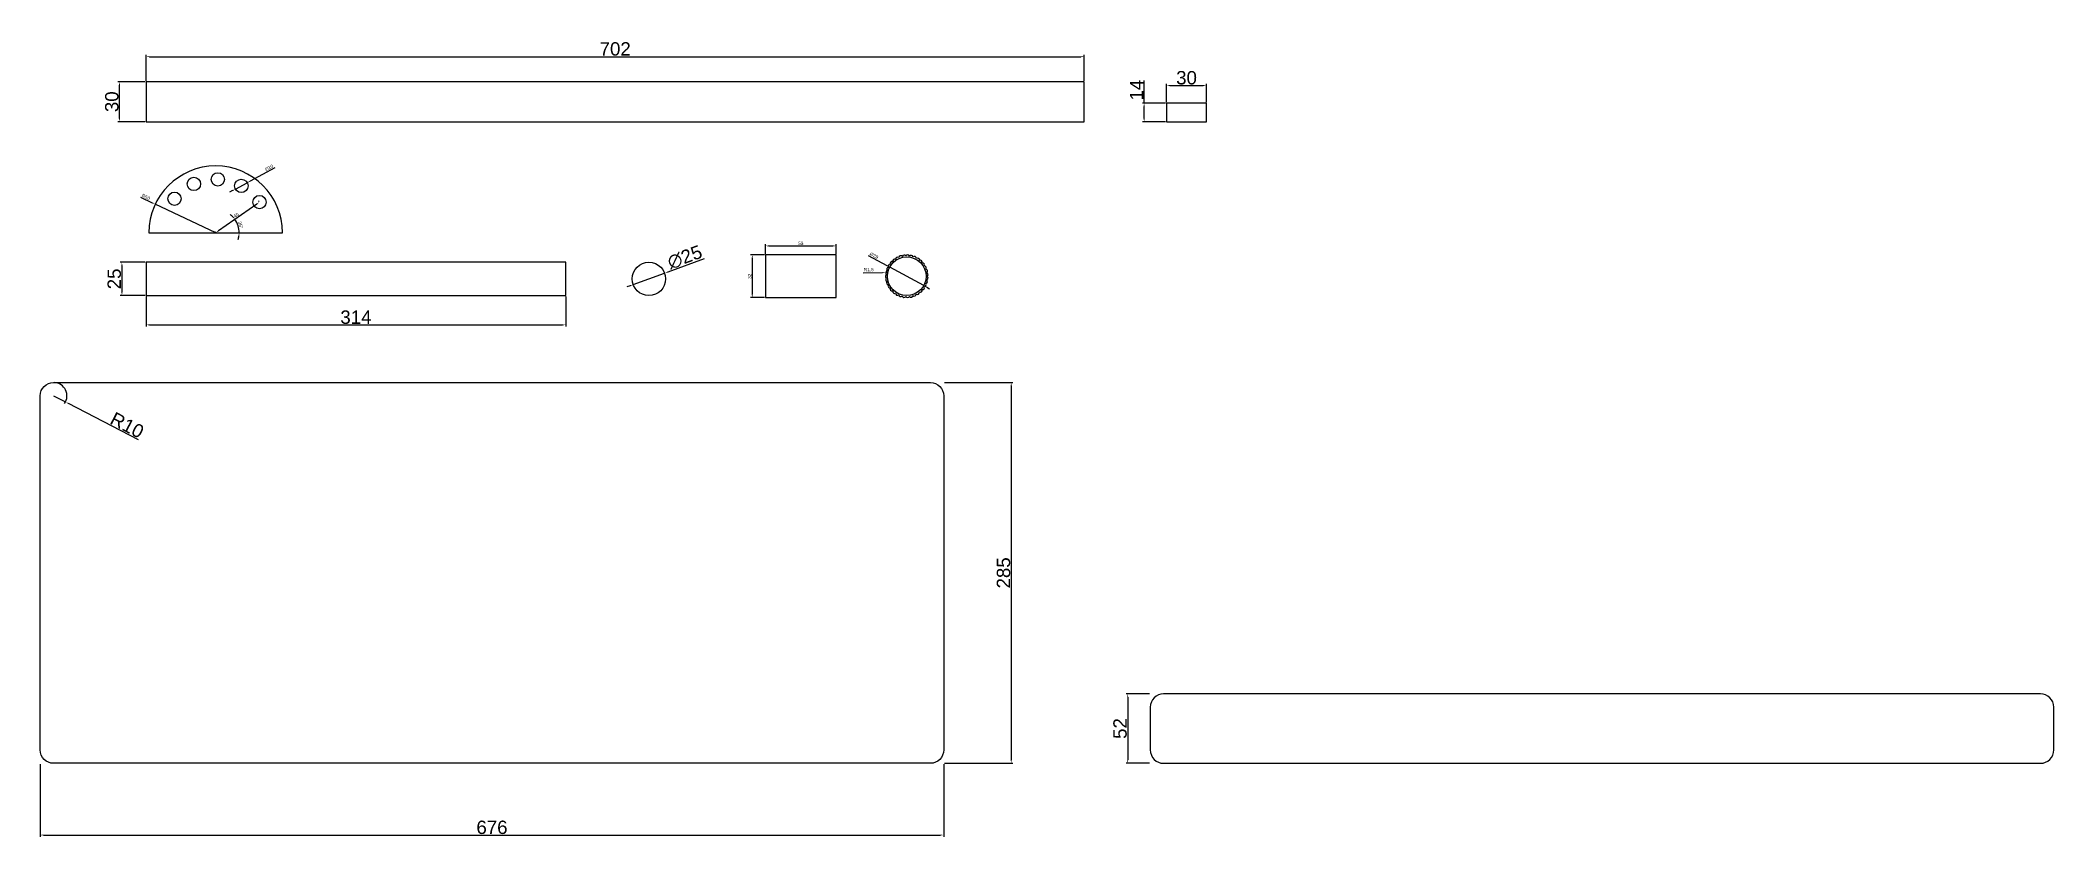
# Model space of a CAD drawing. Header units: millimetres. Extents: x 62 to 1569, y 62 to 658.
import ezdxf

# ---------------------------------------------------------------- set-up
doc = ezdxf.new("R2010")
doc.units = ezdxf.units.MM
for name, color, linetype in [('Dim', 100, 'Continuous'), ('Perna', 10, 'Continuous'), ('Picior cauciuc', 131, 'Continuous'), ('Picior cilindric', 21, 'Continuous'), ('Picior paralelipipedic', 2, 'Continuous'), ('Suport prindere', 191, 'Continuous')]:
    doc.layers.add(name, color=color, linetype=linetype)
doc.styles.get("Standard").update_dxf_attribs({"font": 'arial.ttf'})
doc.dimstyles.new('ISO-25', dxfattribs={"dimtxt": 2.5, "dimasz": 2.5, "dimexe": 1.25, "dimexo": 0.625, "dimtad": 1, "dimtxsty": 'Standard', "dimcen": 2.5, "dimadec": 0, "dimazin": 0, "dimtfac": 1, "dimtmove": 0, "dimatfit": 3, "dimfxl": 1, "dimarcsym": 0})

# ---------------------------------------------------------------- blocks, each defined once
blk = doc.blocks.new('*D4')
at = {"layer": 'Defpoints', "color": 0, "transparency": 16777216}
for p in [(121.3, 627.2), (141.2, 627.2), (141.2, 597.2)]:
    blk.add_point(p, dxfattribs=at)
at = {"layer": 'Dim', "color": 0, "lineweight": -2, "transparency": 16777216}
for p, q in [((140.6, 627.2), (120.1, 627.2)), ((121.3, 599.7), (121.3, 624.7)), ((140.6, 597.2), (120.1, 597.2))]:
    blk.add_line(p, q, dxfattribs=at)
at = {"layer": 'Dim', "color": 0, "transparency": 16777216}
for points in [[(120.9, 624.7), (121.7, 624.7), (121.3, 627.2)], [(120.9, 599.7), (121.7, 599.7), (121.3, 597.2)]]:
    blk.add_solid(points, dxfattribs=at)
at = {"layer": 'Dim', "color": 0, "transparency": 16777216, "insert": (115.6, 612.2), "char_height": 10, "attachment_point": 5, "rotation": 90}
blk.add_mtext('30', dxfattribs=at)
blk = doc.blocks.new('*D5')
at = {"layer": 'Defpoints', "color": 0, "transparency": 16777216}
for p in [(843.2, 645.9), (141.2, 627.2), (843.2, 627.2)]:
    blk.add_point(p, dxfattribs=at)
at = {"layer": 'Dim', "color": 0, "lineweight": -2, "transparency": 16777216}
for p, q in [((141.2, 627.8), (141.2, 647.2)), ((143.7, 645.9), (840.7, 645.9)), ((843.2, 627.8), (843.2, 647.2))]:
    blk.add_line(p, q, dxfattribs=at)
at = {"layer": 'Dim', "color": 0, "transparency": 16777216}
for points in [[(143.7, 646.3), (143.7, 645.5), (141.2, 645.9)], [(840.7, 646.3), (840.7, 645.5), (843.2, 645.9)]]:
    blk.add_solid(points, dxfattribs=at)
at = {"layer": 'Dim', "color": 0, "transparency": 16777216, "insert": (492.2, 651.7), "char_height": 10, "attachment_point": 5}
blk.add_mtext('702', dxfattribs=at)
blk = doc.blocks.new('*D6')
at = {"layer": 'Defpoints', "color": 0, "transparency": 16777216}
for p in [(888, 611.2), (904.7, 611.2), (904.7, 597.2)]:
    blk.add_point(p, dxfattribs=at)
at = {"layer": 'Dim', "color": 0, "lineweight": -2, "transparency": 16777216}
for p, q in [((888, 611.2), (888, 628.2)), ((904, 611.2), (886.7, 611.2)), ((888, 599.7), (888, 608.7)), ((904, 597.2), (886.7, 597.2))]:
    blk.add_line(p, q, dxfattribs=at)
at = {"layer": 'Dim', "color": 0, "transparency": 16777216}
for points in [[(887.5, 608.7), (888.4, 608.7), (888, 611.2)], [(887.5, 599.7), (888.4, 599.7), (888, 597.2)]]:
    blk.add_solid(points, dxfattribs=at)
at = {"layer": 'Dim', "color": 0, "transparency": 16777216, "insert": (882.3, 620.9), "char_height": 10, "attachment_point": 5, "rotation": 90}
blk.add_mtext('14', dxfattribs=at)
blk = doc.blocks.new('*D7')
at = {"layer": 'Defpoints', "color": 0, "transparency": 16777216}
for p in [(934.7, 624.3), (904.7, 611.2), (934.7, 611.2)]:
    blk.add_point(p, dxfattribs=at)
at = {"layer": 'Dim', "color": 0, "lineweight": -2, "transparency": 16777216}
for p, q in [((904.7, 611.8), (904.7, 625.6)), ((907.2, 624.3), (932.2, 624.3)), ((934.7, 611.8), (934.7, 625.6))]:
    blk.add_line(p, q, dxfattribs=at)
at = {"layer": 'Dim', "color": 0, "transparency": 16777216}
for points in [[(907.2, 624.7), (907.2, 623.9), (904.7, 624.3)], [(932.2, 624.7), (932.2, 623.9), (934.7, 624.3)]]:
    blk.add_solid(points, dxfattribs=at)
at = {"layer": 'Dim', "color": 0, "transparency": 16777216, "insert": (919.7, 630.1), "char_height": 10, "attachment_point": 5}
blk.add_mtext('30', dxfattribs=at)
blk = doc.blocks.new('*D8')
at = {"layer": 'Defpoints', "color": 0, "transparency": 16777216}
for p in [(141.2, 492.1), (123.1, 467.1), (141.2, 467.1)]:
    blk.add_point(p, dxfattribs=at)
at = {"layer": 'Dim', "color": 0, "lineweight": -2, "transparency": 16777216}
for p, q in [((140.6, 492.1), (121.9, 492.1)), ((123.1, 489.6), (123.1, 469.6)), ((140.6, 467.1), (121.9, 467.1))]:
    blk.add_line(p, q, dxfattribs=at)
at = {"layer": 'Dim', "color": 0, "transparency": 16777216}
for points in [[(122.7, 489.6), (123.5, 489.6), (123.1, 492.1)], [(122.7, 469.6), (123.5, 469.6), (123.1, 467.1)]]:
    blk.add_solid(points, dxfattribs=at)
at = {"layer": 'Dim', "color": 0, "transparency": 16777216, "insert": (117.4, 479.6), "char_height": 10, "attachment_point": 5, "rotation": 90}
blk.add_mtext('25', dxfattribs=at)
blk = doc.blocks.new('*D9')
at = {"layer": 'Defpoints', "color": 0, "transparency": 16777216}
for p in [(141.2, 467.1), (455.2, 467.1), (455.2, 445.2)]:
    blk.add_point(p, dxfattribs=at)
at = {"layer": 'Dim', "color": 0, "lineweight": -2, "transparency": 16777216}
for p, q in [((141.2, 466.5), (141.2, 443.9)), ((455.2, 466.5), (455.2, 443.9)), ((143.7, 445.2), (452.7, 445.2))]:
    blk.add_line(p, q, dxfattribs=at)
at = {"layer": 'Dim', "color": 0, "transparency": 16777216}
for points in [[(143.7, 445.6), (143.7, 444.8), (141.2, 445.2)], [(452.7, 445.6), (452.7, 444.8), (455.2, 445.2)]]:
    blk.add_solid(points, dxfattribs=at)
at = {"layer": 'Dim', "color": 0, "transparency": 16777216, "insert": (298.2, 450.9), "char_height": 10, "attachment_point": 5}
blk.add_mtext('314', dxfattribs=at)
blk = doc.blocks.new('*D10')
at = {"layer": 'Defpoints', "color": 0, "transparency": 16777216}
for p in [(529.2, 483.9), (505.7, 475.3)]:
    blk.add_point(p, dxfattribs=at)
at = {"layer": 'Dim', "color": 0, "lineweight": -2, "transparency": 16777216}
for p, q in [((505.7, 475.3), (529.2, 483.9)), ((558.8, 494.7), (531.5, 484.7)), ((503.3, 474.5), (501, 473.6))]:
    blk.add_line(p, q, dxfattribs=at)
at = {"layer": 'Dim', "color": 0, "transparency": 16777216}
for points in [[(531.4, 485.1), (531.7, 484.4), (529.2, 483.9)], [(503.2, 474.9), (503.5, 474.1), (505.7, 475.3)]]:
    blk.add_solid(points, dxfattribs=at)
at = {"layer": 'Dim', "color": 0, "transparency": 16777216, "insert": (544.3, 495.8), "char_height": 10, "attachment_point": 5, "rotation": 20.0426}
blk.add_mtext('∅25', dxfattribs=at)
blk = doc.blocks.new('*D11')
at = {"layer": 'Defpoints', "color": 0, "transparency": 16777216}
for p in [(208.1, 546.8), (216.9, 551.6)]:
    blk.add_point(p, dxfattribs=at)
at = {"layer": 'Dim', "color": 0, "lineweight": -2, "transparency": 16777216}
for p, q in [((237.5, 562.8), (219.1, 552.8)), ((205.9, 545.7), (203.7, 544.5)), ((208.1, 546.8), (216.9, 551.6))]:
    blk.add_line(p, q, dxfattribs=at)
at = {"layer": 'Dim', "color": 0, "transparency": 16777216}
for points in [[(205.7, 546), (206.1, 545.3), (208.1, 546.8)], [(218.9, 553.2), (219.3, 552.4), (216.9, 551.6)]]:
    blk.add_solid(points, dxfattribs=at)
at = {"layer": 'Dim', "color": 0, "transparency": 16777216, "insert": (233.2, 562.7), "char_height": 2.5, "attachment_point": 5, "rotation": 28.4522}
blk.add_mtext('∅10', dxfattribs=at)
blk = doc.blocks.new('*D12')
at = {"layer": 'Defpoints', "color": 0, "transparency": 16777216}
for p in [(148.1, 535.5), (193.3, 514.1)]:
    blk.add_point(p, dxfattribs=at)
at = {"layer": 'Dim', "color": 0, "lineweight": -2, "transparency": 16777216}
for p, q in [((137, 540.7), (145.8, 536.5)), ((193.3, 514.1), (148.1, 535.5))]:
    blk.add_line(p, q, dxfattribs=at)
at = {"layer": 'Dim', "color": 0, "transparency": 16777216}
blk.add_solid([(146, 536.9), (145.6, 536.2), (148.1, 535.5)], dxfattribs=at)
at = {"layer": 'Dim', "color": 0, "transparency": 16777216, "insert": (141.1, 540.9), "char_height": 2.5, "attachment_point": 5, "rotation": 334.7263}
blk.add_mtext('R50', dxfattribs=at)
blk = doc.blocks.new('*D13')
at = {"layer": 'Defpoints', "color": 0, "transparency": 16777216}
for p in [(604.6, 497.6), (594.8, 465.6), (604.6, 465.6)]:
    blk.add_point(p, dxfattribs=at)
at = {"layer": 'Dim', "color": 0, "lineweight": -2, "transparency": 16777216}
for p, q in [((604, 497.6), (593.5, 497.6)), ((594.8, 495.1), (594.8, 468.1)), ((604, 465.6), (593.5, 465.6))]:
    blk.add_line(p, q, dxfattribs=at)
at = {"layer": 'Dim', "color": 0, "transparency": 16777216}
for points in [[(594.3, 495.1), (595.2, 495.1), (594.8, 497.6)], [(594.3, 468.1), (595.2, 468.1), (594.8, 465.6)]]:
    blk.add_solid(points, dxfattribs=at)
at = {"layer": 'Dim', "color": 0, "transparency": 16777216, "insert": (592.9, 481.6), "char_height": 2.5, "attachment_point": 5, "rotation": 90}
blk.add_mtext('32', dxfattribs=at)
blk = doc.blocks.new('*D14')
at = {"layer": 'Defpoints', "color": 0, "transparency": 16777216}
for p in [(604.6, 497.6), (657.6, 504.3), (657.6, 497.6)]:
    blk.add_point(p, dxfattribs=at)
at = {"layer": 'Dim', "color": 0, "lineweight": -2, "transparency": 16777216}
for p, q in [((604.6, 498.2), (604.6, 505.5)), ((607.1, 504.3), (655.1, 504.3)), ((657.6, 498.2), (657.6, 505.5))]:
    blk.add_line(p, q, dxfattribs=at)
at = {"layer": 'Dim', "color": 0, "transparency": 16777216}
for points in [[(607.1, 504.7), (607.1, 503.9), (604.6, 504.3)], [(655.1, 504.7), (655.1, 503.9), (657.6, 504.3)]]:
    blk.add_solid(points, dxfattribs=at)
at = {"layer": 'Dim', "color": 0, "transparency": 16777216, "insert": (631.1, 506.2), "char_height": 2.5, "attachment_point": 5}
blk.add_mtext('53', dxfattribs=at)
blk = doc.blocks.new('*D15')
at = {"layer": 'Defpoints', "color": 0, "transparency": 16777216}
for p in [(697.6, 488.5), (723.1, 474.7)]:
    blk.add_point(p, dxfattribs=at)
at = {"layer": 'Dim', "color": 0, "lineweight": -2, "transparency": 16777216}
for p, q in [((681.6, 497.1), (695.4, 489.7)), ((723.1, 474.7), (697.6, 488.5)), ((725.3, 473.5), (727.5, 472.3))]:
    blk.add_line(p, q, dxfattribs=at)
at = {"layer": 'Dim', "color": 0, "transparency": 16777216}
for points in [[(695.6, 490.1), (695.2, 489.3), (697.6, 488.5)], [(725.5, 473.9), (725.1, 473.2), (723.1, 474.7)]]:
    blk.add_solid(points, dxfattribs=at)
at = {"layer": 'Dim', "color": 0, "transparency": 16777216, "insert": (685.9, 497.1), "char_height": 2.5, "attachment_point": 5, "rotation": 331.6133}
blk.add_mtext('∅29', dxfattribs=at)
blk = doc.blocks.new('*D16')
at = {"layer": 'Defpoints', "color": 0, "transparency": 16777216}
for p in [(694.6, 484.3), (696.1, 484.3)]:
    blk.add_point(p, dxfattribs=at)
at = {"layer": 'Dim', "color": 0, "lineweight": -2, "transparency": 16777216}
for p, q in [((677.8, 484.2), (692.1, 484.3)), ((696.1, 484.3), (694.6, 484.3))]:
    blk.add_line(p, q, dxfattribs=at)
at = {"layer": 'Dim', "color": 0, "transparency": 16777216}
blk.add_solid([(692.1, 484.7), (692.1, 483.9), (694.6, 484.3)], dxfattribs=at)
at = {"layer": 'Dim', "color": 0, "transparency": 16777216, "insert": (681.9, 486.4), "char_height": 2.5, "attachment_point": 5, "rotation": 0.1605}
blk.add_mtext('R1,5', dxfattribs=at)
blk = doc.blocks.new('*D17')
at = {"layer": 'Defpoints', "color": 0, "transparency": 16777216}
for p in [(738, 402.1), (738, 117.1), (788.5, 117.1)]:
    blk.add_point(p, dxfattribs=at)
at = {"layer": 'Dim', "color": 0, "lineweight": -2, "transparency": 16777216}
for p, q in [((738.6, 402.1), (789.8, 402.1)), ((788.5, 399.6), (788.5, 119.6)), ((738.6, 117.1), (789.8, 117.1))]:
    blk.add_line(p, q, dxfattribs=at)
at = {"layer": 'Dim', "color": 0, "transparency": 16777216}
for points in [[(788.1, 399.6), (788.9, 399.6), (788.5, 402.1)], [(788.1, 119.6), (788.9, 119.6), (788.5, 117.1)]]:
    blk.add_solid(points, dxfattribs=at)
at = {"layer": 'Dim', "color": 0, "transparency": 16777216, "insert": (782.8, 259.6), "char_height": 10, "attachment_point": 5, "rotation": 90}
blk.add_mtext('285', dxfattribs=at)
blk = doc.blocks.new('*D18')
at = {"layer": 'Defpoints', "color": 0, "transparency": 16777216}
for p in [(62, 117.1), (738, 117.1), (738, 63.4)]:
    blk.add_point(p, dxfattribs=at)
at = {"layer": 'Dim', "color": 0, "lineweight": -2, "transparency": 16777216}
for p, q in [((62, 116.5), (62, 62.1)), ((738, 116.5), (738, 62.1)), ((64.5, 63.4), (735.5, 63.4))]:
    blk.add_line(p, q, dxfattribs=at)
at = {"layer": 'Dim', "color": 0, "transparency": 16777216}
for points in [[(64.5, 63.8), (64.5, 63), (62, 63.4)], [(735.5, 63.8), (735.5, 63), (738, 63.4)]]:
    blk.add_solid(points, dxfattribs=at)
at = {"layer": 'Dim', "color": 0, "transparency": 16777216, "insert": (400, 69.1), "char_height": 10, "attachment_point": 5}
blk.add_mtext('676', dxfattribs=at)
blk = doc.blocks.new('*D19')
at = {"layer": 'Defpoints', "color": 0, "transparency": 16777216}
for p in [(892.6, 169.1), (875.7, 117.1), (892.6, 117.1)]:
    blk.add_point(p, dxfattribs=at)
at = {"layer": 'Dim', "color": 0, "lineweight": -2, "transparency": 16777216}
for p, q in [((892, 169.1), (874.5, 169.1)), ((875.7, 166.6), (875.7, 119.6)), ((892, 117.1), (874.5, 117.1))]:
    blk.add_line(p, q, dxfattribs=at)
at = {"layer": 'Dim', "color": 0, "transparency": 16777216}
for points in [[(875.3, 166.6), (876.1, 166.6), (875.7, 169.1)], [(875.3, 119.6), (876.1, 119.6), (875.7, 117.1)]]:
    blk.add_solid(points, dxfattribs=at)
at = {"layer": 'Dim', "color": 0, "transparency": 16777216, "insert": (870, 143.1), "char_height": 10, "attachment_point": 5, "rotation": 90}
blk.add_mtext('52', dxfattribs=at)
blk = doc.blocks.new('*D21')
at = {"layer": 'Defpoints', "color": 0, "transparency": 16777216}
for p in [(72, 392.1), (80.9, 387.5)]:
    blk.add_point(p, dxfattribs=at)
at = {"layer": 'Dim', "color": 0, "lineweight": -2, "transparency": 16777216}
for p, q in [((72, 392.1), (80.9, 387.5)), ((135.5, 359.2), (83.1, 386.3))]:
    blk.add_line(p, q, dxfattribs=at)
blk.add_arc((72, 392.1), 10, 325.4812, 86.419, dxfattribs=at)
at = {"layer": 'Dim', "color": 0, "transparency": 16777216}
blk.add_solid([(83.3, 386.7), (82.9, 386), (80.9, 387.5)], dxfattribs=at)
at = {"layer": 'Dim', "color": 0, "transparency": 16777216, "insert": (127, 370.1), "char_height": 10, "attachment_point": 5, "rotation": 332.6432}
blk.add_mtext('R10', dxfattribs=at)
blk = doc.blocks.new('*D23')
at = {"layer": 'Defpoints', "color": 0, "transparency": 16777216}
for p in [(226.1, 537.1), (143.3, 514.1), (193.3, 514.1), (210.5, 517.7), (243.3, 514.1)]:
    blk.add_point(p, dxfattribs=at)
at = {"layer": 'Dim', "color": 0, "lineweight": -2, "transparency": 16777216}
for start, end in [(43.1786, 51.3572), (0, 35), (343.6428, 351.8214)]:
    blk.add_arc((193.3, 514.1), 17.5, start, end, dxfattribs=at)
at = {"layer": 'Dim', "color": 0, "transparency": 16777216}
for points in [[(206.4, 526.4), (205.7, 525.9), (207.6, 524.2)], [(210.2, 511.7), (211.1, 511.6), (210.8, 514.1)]]:
    blk.add_solid(points, dxfattribs=at)
at = {"layer": 'Dim', "color": 0, "transparency": 16777216, "insert": (211.8, 520), "char_height": 2.5, "attachment_point": 5, "rotation": 287.5}
blk.add_mtext('35°', dxfattribs=at)
blk = doc.blocks.new('*D24')
at = {"layer": 'Defpoints', "color": 0, "transparency": 16777216}
for p in [(226.1, 537.1), (193.3, 514.1), (193.3, 514.1)]:
    blk.add_point(p, dxfattribs=at)
at = {"layer": 'Dim', "color": 0, "lineweight": -2, "transparency": 16777216}
for p, q in [((224, 535.6), (195.3, 515.6)), ((225.7, 537.6), (225.3, 538.1)), ((192.9, 514.6), (192.6, 515.2))]:
    blk.add_line(p, q, dxfattribs=at)
at = {"layer": 'Dim', "color": 0, "transparency": 16777216}
for points in [[(223.8, 536), (224.2, 535.3), (226.1, 537.1)], [(195.1, 515.9), (195.6, 515.2), (193.3, 514.1)]]:
    blk.add_solid(points, dxfattribs=at)
at = {"layer": 'Dim', "color": 0, "transparency": 16777216, "insert": (208.6, 527.2), "char_height": 2.5, "attachment_point": 5, "rotation": 35}
blk.add_mtext('40', dxfattribs=at)

msp = doc.modelspace()

# ---------------------------------------------------------------- linework, layer by layer
at = {"layer": 'Perna'}
for points in [[(72.019, 402.087), (728.019, 402.087, -0.41421356), (738.019, 392.087), (738.019, 127.087, -0.41421356), (728.019, 117.087), (72.019, 117.087, -0.41421356), (62.019, 127.087), (62.019, 392.087, -0.41421356)], [(902.583, 117.087), (1558.583, 117.087, 0.41421356), (1568.583, 127.087), (1568.583, 159.087, 0.41421356), (1558.583, 169.087), (902.583, 169.087, 0.41421356), (892.583, 159.087), (892.583, 127.087, 0.41421356)]]:
    msp.add_lwpolyline(points, format="xyb", close=True, dxfattribs=at)
at = {"layer": 'Picior cauciuc'}
msp.add_lwpolyline([(604.58, 465.598), (657.58, 465.598), (657.58, 497.603), (604.58, 497.603)], close=True, dxfattribs=at)
msp.add_circle((710.36, 481.604), 14.5, dxfattribs=at)
for centre, start, end in [((708.495, 495.983), 32.313195, 162.468008), ((711.089, 496.085), 22.039469, 152.194282), ((713.66, 495.723), 11.765743, 141.920556), ((695.86, 481.604), 110.396028, 245.077406), ((696.112, 484.294), 104.229277, 238.910656), ((696.82, 486.792), 93.955551, 224.110364), ((697.962, 489.124), 83.681825, 213.836638), ((699.503, 491.214), 73.408099, 203.562912), ((701.391, 492.997), 63.134373, 193.289186), ((703.566, 494.414), 52.860647, 183.01546), ((705.96, 495.42), 42.586921, 172.741734), ((716.126, 494.908), 1.492017, 131.64683), ((718.406, 493.666), 351.218291, 121.373104), ((720.428, 492.038), 340.944565, 111.099378), ((722.128, 490.075), 330.670839, 100.825652), ((723.45, 487.84), 320.397113, 90.551926), ((724.353, 485.406), 310.123387, 80.2782), ((724.806, 482.849), 299.849661, 70.004474), ((696.092, 479.018), 125.19632, 255.351132), ((696.782, 476.514), 135.470045, 265.624858), ((697.908, 474.174), 145.743771, 275.898584), ((699.432, 472.073), 156.017497, 286.17231), ((701.307, 470.277), 166.291223, 296.446036), ((703.473, 468.844), 176.564949, 306.719762), ((705.859, 467.82), 186.838675, 316.993488), ((713.557, 467.46), 217.659853, 347.814666), ((716.028, 468.257), 227.933579, 358.088392), ((718.318, 469.482), 238.207305, 8.362118), ((720.352, 471.096), 248.481031, 18.635844), ((722.066, 473.046), 258.754757, 28.90957), ((723.404, 475.271), 269.028483, 39.183296), ((724.324, 477.699), 279.302209, 49.457022), ((724.797, 480.252), 289.575935, 59.730748), ((708.39, 467.238), 197.112401, 327.267214), ((710.983, 467.117), 207.386127, 337.54094)]:
    msp.add_arc(centre, 1.5, start, end, dxfattribs=at)
at = {"layer": 'Picior cilindric'}
msp.add_lwpolyline([(141.21, 467.104), (455.21, 467.104), (455.21, 492.104), (141.21, 492.104)], close=True, dxfattribs=at)
msp.add_circle((517.433, 479.604), 12.5, dxfattribs=at)
at = {"layer": 'Picior paralelipipedic'}
for points in [[(141.21, 597.153), (843.21, 597.153), (843.21, 627.153), (141.21, 627.153)], [(904.666, 597.153), (934.666, 597.153), (934.666, 611.153), (904.666, 611.153)]]:
    msp.add_lwpolyline(points, close=True, dxfattribs=at)
at = {"layer": 'Suport prindere'}
msp.add_lwpolyline([(143.287, 514.127), (243.287, 514.127)], dxfattribs=at)
for centre in [(194.884, 554.095), (162.456, 539.611), (176.974, 550.649), (212.462, 549.232), (226.053, 537.07)]:
    msp.add_circle(centre, 5, dxfattribs=at)
msp.add_arc((193.287, 514.127), 50, 0, 180, dxfattribs=at)

# ---------------------------------------------------------------- dimensions: what is measured, and where the dimension line sits
at = {"layer": 'Dim'}
for base, p1, p2, picture, middle in [((843.21, 645.92), (141.21, 627.153), (843.21, 627.153), '*D5', (492.21, 651.651)), ((934.666, 624.317), (904.666, 611.153), (934.666, 611.153), '*D7', (919.666, 630.051)), ((455.21, 445.186), (141.21, 467.104), (455.21, 467.104), '*D9', (298.21, 450.92)), ((738.019, 63.368), (62.019, 117.087), (738.019, 117.087), '*D18', (400.019, 69.099))]:
    dim = msp.add_linear_dim(base=base, p1=p1, p2=p2, dimstyle='ISO-25', override={"dimtxt": 10}, dxfattribs=at)
    dim.commit()
    dim.dimension.update_dxf_attribs({"geometry": picture, "text_midpoint": middle})
for base, p1, p2, picture, middle in [((121.314, 627.153), (141.21, 597.153), (141.21, 627.153), '*D4', (115.58, 612.153)), ((887.966, 611.153), (904.666, 597.153), (904.666, 611.153), '*D6', (882.32, 620.95)), ((123.116, 467.104), (141.21, 492.104), (141.21, 467.104), '*D8', (117.385, 479.604)), ((788.501, 117.087), (738.019, 402.087), (738.019, 117.087), '*D17', (782.77, 259.587)), ((875.718, 117.087), (892.583, 169.087), (892.583, 117.087), '*D19', (869.987, 143.087))]:
    dim = msp.add_linear_dim(base=base, p1=p1, p2=p2, angle=90, dimstyle='ISO-25', override={"dimtxt": 10}, dxfattribs=at)
    dim.commit()
    dim.dimension.update_dxf_attribs({"geometry": picture, "text_midpoint": middle})
for p1, p2, picture, middle in [((208.066, 546.85), (216.858, 551.614), '*D11', (234.186, 561.003)), ((723.116, 474.71), (697.603, 488.497), '*D15', (684.963, 495.328))]:
    dim = msp.add_diameter_dim_2p(p1=p1, p2=p2, dimstyle='ISO-25', dxfattribs=at)
    dim.commit()
    dim.dimension.update_dxf_attribs({"geometry": picture, "text_midpoint": middle, "dimtype": 163})
dim = msp.add_radius_dim(center=(193.287, 514.127), mpoint=(148.073, 535.474), dimstyle='ISO-25', dxfattribs=at)
dim.commit()
dim.dimension.update_dxf_attribs({"geometry": '*D12', "text_midpoint": (141.101, 540.869)})
dim = msp.add_angular_dim_2l(base=(210.454, 517.672), line1=((193.287, 514.127), (226.053, 537.07)), line2=((143.287, 514.127), (243.287, 514.127)), dimstyle='ISO-25', dxfattribs=at)
dim.commit()
dim.dimension.update_dxf_attribs({"geometry": '*D23', "text_midpoint": (211.819, 519.97)})
dim = msp.add_aligned_dim(p1=(226.053, 537.07), p2=(193.287, 514.127), distance=0, dimstyle='ISO-25', dxfattribs=at)
dim.commit()
dim.dimension.update_dxf_attribs({"geometry": '*D24', "text_midpoint": (208.58, 527.156)})
dim = msp.add_diameter_dim_2p(p1=(505.69, 475.32), p2=(529.176, 483.888), dimstyle='ISO-25', override={"dimtxt": 10}, dxfattribs=at)
dim.commit()
dim.dimension.update_dxf_attribs({"geometry": '*D10', "text_midpoint": (546.335, 490.147)})
dim = msp.add_linear_dim(base=(594.75281, 465.59839), p1=(604.58047, 497.60335), p2=(604.58047, 465.59839), angle=90, dimstyle='ISO-25', dxfattribs=at)
dim.commit()
dim.dimension.update_dxf_attribs({"geometry": '*D13', "text_midpoint": (592.85053, 481.60087)})
dim = msp.add_linear_dim(base=(657.58, 504.272), p1=(604.58, 497.603), p2=(657.58, 497.603), dimstyle='ISO-25', dxfattribs=at)
dim.commit()
dim.dimension.update_dxf_attribs({"geometry": '*D14', "text_midpoint": (631.08, 506.174)})
dim = msp.add_radius_dim(center=(696.112, 484.294), mpoint=(694.612, 484.29), dimstyle='ISO-25', dxfattribs=at)
dim.commit()
dim.dimension.update_dxf_attribs({"geometry": '*D16', "text_midpoint": (681.916, 484.254), "dimtype": 164})
dim = msp.add_radius_dim(center=(72.019, 392.087), mpoint=(80.901, 387.491), dimstyle='ISO-25', override={"dimtxt": 10}, dxfattribs=at)
dim.commit()
dim.dimension.update_dxf_attribs({"geometry": '*D21', "text_midpoint": (124.39, 364.99), "dimtype": 164})

doc.saveas('drawing.dxf')
